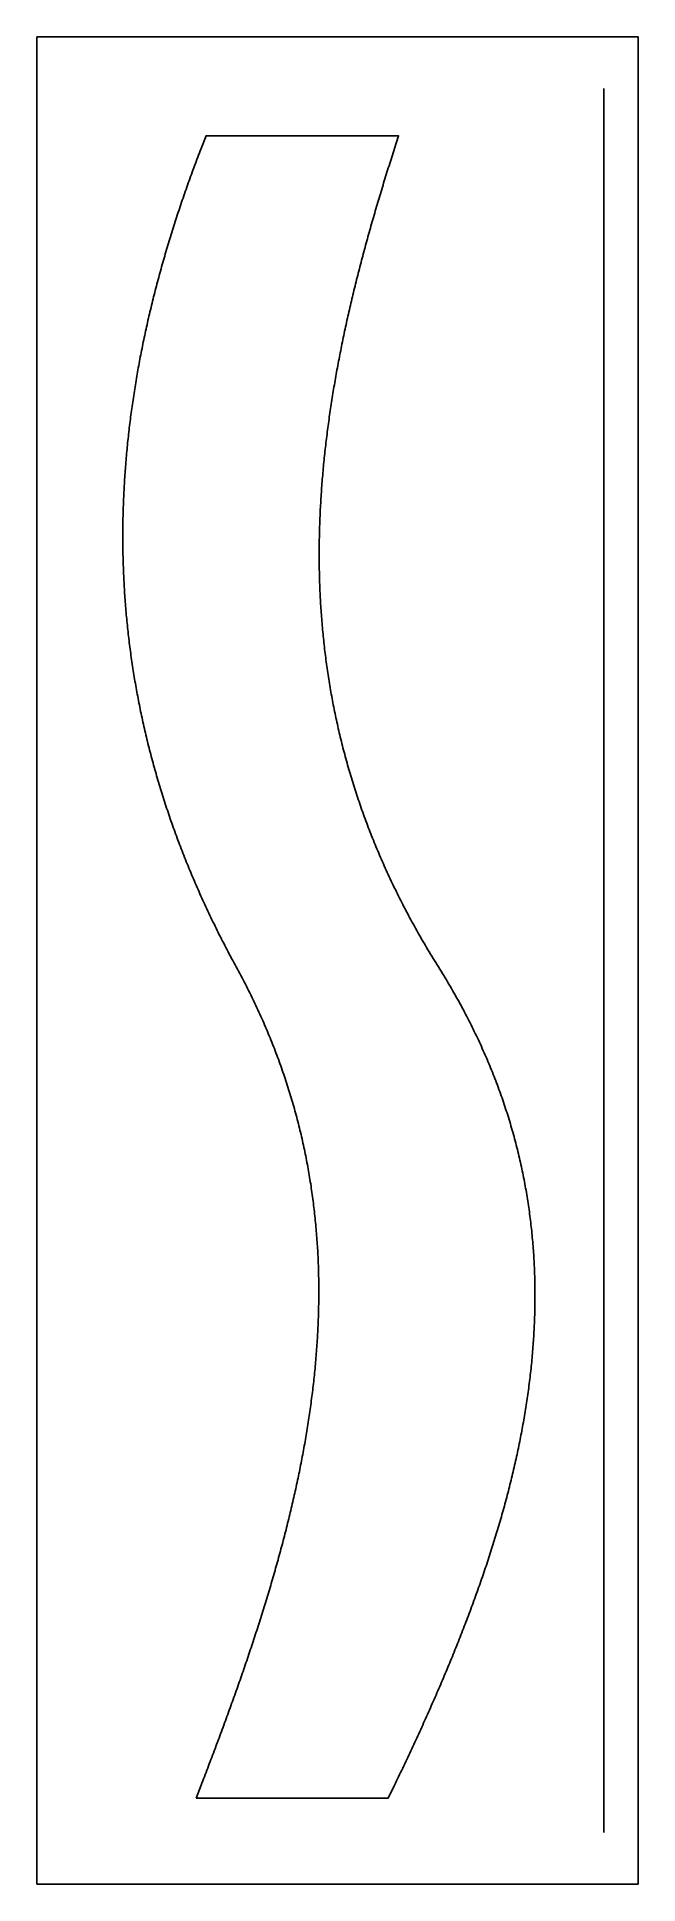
# Model space of a CAD drawing. Header units: millimetres. Extents: x 0 to 140, y 0 to 430.
import ezdxf

# ---------------------------------------------------------------- set-up
doc = ezdxf.new("R2010")
doc.units = ezdxf.units.MM
for name, color, linetype in [('CUT_P02_WALNUT', 3, 'CONTINUOUS'), ('REF_GRAIN', 8, 'CONTINUOUS'), ('REF_STOCK', 8, 'CONTINUOUS')]:
    doc.layers.add(name, color=color, linetype=linetype)

msp = doc.modelspace()

# ---------------------------------------------------------------- linework, layer by layer
at = {"layer": 'CUT_P02_WALNUT'}
msp.add_lwpolyline([(37.068359, 20), (38.229001, 23), (38.422314, 23.5), (38.615367, 24), (38.808157, 24.5), (39.000677, 25), (39.192923, 25.5), (39.38489, 26), (39.576572, 26.5), (39.767965, 27), (39.959063, 27.5), (40.149861, 28), (40.340354, 28.5), (40.530537, 29), (40.720405, 29.5), (40.909952, 30), (41.099174, 30.5), (41.288066, 31), (41.476622, 31.5), (41.664838, 32), (41.852707, 32.5), (42.040226, 33), (42.227389, 33.5), (42.41419, 34), (42.600626, 34.5), (42.78669, 35), (42.972377, 35.5), (43.157683, 36), (43.342602, 36.5), (43.52713, 37), (43.71126, 37.5), (43.894989, 38), (44.078311, 38.5), (44.26122, 39), (44.443712, 39.5), (44.625781, 40), (44.807423, 40.5), (44.988633, 41), (45.169404, 41.5), (45.349733, 42), (45.529614, 42.5), (45.709041, 43), (45.888011, 43.5), (46.066517, 44), (46.244555, 44.5), (46.422119, 45), (46.599205, 45.5), (46.775807, 46), (46.95192, 46.5), (47.127539, 47), (47.302659, 47.5), (47.477275, 48), (47.651381, 48.5), (47.824974, 49), (47.998046, 49.5), (48.170594, 50), (48.342613, 50.5), (48.514097, 51), (48.68504, 51.5), (48.855439, 52), (49.025287, 52.5), (49.194581, 53), (49.363314, 53.5), (49.531481, 54), (49.699078, 54.5), (49.866099, 55), (50.03254, 55.5), (50.198394, 56), (50.363658, 56.5), (50.528325, 57), (50.692392, 57.5), (50.855851, 58), (51.0187, 58.5), (51.180932, 59), (51.342542, 59.5), (51.503525, 60), (51.663877, 60.5), (51.823592, 61), (51.982664, 61.5), (52.14109, 62), (52.298863, 62.5), (52.455978, 63), (52.612431, 63.5), (52.768217, 64), (52.92333, 64.5), (53.077765, 65), (53.231516, 65.5), (53.38458, 66), (53.536951, 66.5), (53.688624, 67), (53.839593, 67.5), (53.989853, 68), (54.1394, 68.5), (54.288228, 69), (54.436333, 69.5), (54.583708, 70), (54.73035, 70.5), (54.876252, 71), (55.02141, 71.5), (55.165819, 72), (55.309473, 72.5), (55.452368, 73), (55.594498, 73.5), (55.735858, 74), (55.876443, 74.5), (56.016248, 75), (56.155268, 75.5), (56.293498, 76), (56.430933, 76.5), (56.567567, 77), (56.703396, 77.5), (56.838414, 78), (56.972616, 78.5), (57.105997, 79), (57.238552, 79.5), (57.370277, 80), (57.501165, 80.5), (57.631211, 81), (57.760412, 81.5), (57.88876, 82), (58.016252, 82.5), (58.142883, 83), (58.268646, 83.5), (58.393538, 84), (58.517552, 84.5), (58.640685, 85), (58.76293, 85.5), (58.884282, 86), (59.004737, 86.5), (59.12429, 87), (59.242935, 87.5), (59.360667, 88), (59.477481, 88.5), (59.593372, 89), (59.708335, 89.5), (59.822364, 90), (59.935456, 90.5), (60.047603, 91), (60.158802, 91.5), (60.269048, 92), (60.378335, 92.5), (60.486657, 93), (60.594011, 93.5), (60.700391, 94), (60.805791, 94.5), (60.910207, 95), (61.013634, 95.5), (61.116066, 96), (61.217498, 96.5), (61.317926, 97), (61.417344, 97.5), (61.515746, 98), (61.613129, 98.5), (61.709486, 99), (61.804814, 99.5), (61.899105, 100), (61.992356, 100.5), (62.084562, 101), (62.175717, 101.5), (62.265816, 102), (62.354854, 102.5), (62.442825, 103), (62.529726, 103.5), (62.615551, 104), (62.700294, 104.5), (62.78395, 105), (62.866515, 105.5), (62.947983, 106), (63.028349, 106.5), (63.107609, 107), (63.185756, 107.5), (63.262786, 108), (63.338694, 108.5), (63.413475, 109), (63.487123, 109.5), (63.559633, 110), (63.631001, 110.5), (63.701221, 111), (63.770288, 111.5), (63.838197, 112), (63.904943, 112.5), (63.970521, 113), (64.034925, 113.5), (64.098151, 114), (64.160193, 114.5), (64.221047, 115), (64.280707, 115.5), (64.339168, 116), (64.396425, 116.5), (64.452473, 117), (64.507306, 117.5), (64.56092, 118), (64.61331, 118.5), (64.664471, 119), (64.714396, 119.5), (64.763082, 120), (64.810523, 120.5), (64.856715, 121), (64.901651, 121.5), (64.945326, 122), (64.987737, 122.5), (65.028877, 123), (65.068742, 123.5), (65.107326, 124), (65.144624, 124.5), (65.180632, 125), (65.215343, 125.5), (65.248754, 126), (65.280858, 126.5), (65.311651, 127), (65.341127, 127.5), (65.369283, 128), (65.396111, 128.5), (65.421608, 129), (65.445768, 129.5), (65.468586, 130), (65.490057, 130.5), (65.510176, 131), (65.528938, 131.5), (65.546337, 132), (65.562369, 132.5), (65.577029, 133), (65.59031, 133.5), (65.602209, 134), (65.61272, 134.5), (65.621838, 135), (65.629558, 135.5), (65.635874, 136), (65.640783, 136.5), (65.644278, 137), (65.646354, 137.5), (65.647007, 138), (65.646231, 138.5), (65.644021, 139), (65.640372, 139.5), (65.635279, 140), (65.628736, 140.5), (65.62074, 141), (65.611284, 141.5), (65.600364, 142), (65.587973, 142.5), (65.574109, 143), (65.558764, 143.5), (65.541934, 144), (65.523615, 144.5), (65.5038, 145), (65.482485, 145.5), (65.459664, 146), (65.435333, 146.5), (65.409487, 147), (65.382119, 147.5), (65.353226, 148), (65.322802, 148.5), (65.290842, 149), (65.257341, 149.5), (65.222294, 150), (65.185695, 150.5), (65.147539, 151), (65.107823, 151.5), (65.066539, 152), (65.023684, 152.5), (64.979251, 153), (64.933237, 153.5), (64.885636, 154), (64.836442, 154.5), (64.785651, 155), (64.733258, 155.5), (64.679257, 156), (64.623643, 156.5), (64.566412, 157), (64.507558, 157.5), (64.447076, 158), (64.38496, 158.5), (64.321207, 159), (64.25581, 159.5), (64.188765, 160), (64.120066, 160.5), (64.049709, 161), (63.977688, 161.5), (63.903998, 162), (63.828634, 162.5), (63.751591, 163), (63.672864, 163.5), (63.592447, 164), (63.510336, 164.5), (63.426526, 165), (63.341011, 165.5), (63.253786, 166), (63.164847, 166.5), (63.074187, 167), (62.981803, 167.5), (62.887688, 168), (62.791838, 168.5), (62.694248, 169), (62.594913, 169.5), (62.493826, 170), (62.390984, 170.5), (62.286382, 171), (62.180013, 171.5), (62.071873, 172), (61.961957, 172.5), (61.85026, 173), (61.736777, 173.5), (61.621502, 174), (61.504431, 174.5), (61.385558, 175), (61.264878, 175.5), (61.142386, 176), (61.018077, 176.5), (60.891947, 177), (60.763989, 177.5), (60.634198, 178), (60.502571, 178.5), (60.3691, 179), (60.233782, 179.5), (60.096612, 180), (59.957583, 180.5), (59.816692, 181), (59.673932, 181.5), (59.529299, 182), (59.382788, 182.5), (59.234394, 183), (59.084111, 183.5), (58.931935, 184), (58.777859, 184.5), (58.62188, 185), (58.463992, 185.5), (58.30419, 186), (58.142469, 186.5), (57.978823, 187), (57.813249, 187.5), (57.645739, 188), (57.47629, 188.5), (57.304897, 189), (57.131553, 189.5), (56.956255, 190), (56.778997, 190.5), (56.599773, 191), (56.418579, 191.5), (56.23541, 192), (56.050261, 192.5), (55.863126, 193), (55.674, 193.5), (55.482879, 194), (55.289756, 194.5), (55.094628, 195), (54.897488, 195.5), (54.698332, 196), (54.497155, 196.5), (54.293952, 197), (54.088717, 197.5), (53.881445, 198), (53.672132, 198.5), (53.460772, 199), (53.247359, 199.5), (53.03189, 200), (52.814359, 200.5), (52.59476, 201), (52.373089, 201.5), (52.14934, 202), (51.923509, 202.5), (51.695589, 203), (51.465578, 203.5), (51.233468, 204), (50.999255, 204.5), (50.762934, 205), (50.524499, 205.5), (50.283947, 206), (50.041271, 206.5), (49.796466, 207), (49.549527, 207.5), (49.30045, 208), (49.049229, 208.5), (48.795859, 209), (48.540334, 209.5), (48.282651, 210), (48.022803, 210.5), (47.760785, 211), (47.496593, 211.5), (47.230222, 212), (46.961665, 212.5), (46.690919, 213), (46.417977, 213.5), (46.144698, 214), (45.872941, 214.5), (45.602703, 215), (45.333984, 215.5), (45.066782, 216), (44.801095, 216.5), (44.536922, 217), (44.274261, 217.5), (44.013111, 218), (43.75347, 218.5), (43.495337, 219), (43.23871, 219.5), (42.983587, 220), (42.729968, 220.5), (42.477849, 221), (42.227231, 221.5), (41.978111, 222), (41.730487, 222.5), (41.484359, 223), (41.239724, 223.5), (40.996581, 224), (40.754929, 224.5), (40.514766, 225), (40.27609, 225.5), (40.0389, 226), (39.803195, 226.5), (39.568972, 227), (39.33623, 227.5), (39.104968, 228), (38.875184, 228.5), (38.646876, 229), (38.420043, 229.5), (38.194684, 230), (37.970797, 230.5), (37.74838, 231), (37.527431, 231.5), (37.30795, 232), (37.089935, 232.5), (36.873383, 233), (36.658294, 233.5), (36.444666, 234), (36.232498, 234.5), (36.021787, 235), (35.812533, 235.5), (35.604733, 236), (35.398387, 236.5), (35.193492, 237), (34.990047, 237.5), (34.788051, 238), (34.587501, 238.5), (34.388398, 239), (34.190738, 239.5), (33.99452, 240), (33.799743, 240.5), (33.606405, 241), (33.414505, 241.5), (33.224041, 242), (33.035012, 242.5), (32.847416, 243), (32.66125, 243.5), (32.476515, 244), (32.293208, 244.5), (32.111328, 245), (31.930874, 245.5), (31.751842, 246), (31.574233, 246.5), (31.398045, 247), (31.223275, 247.5), (31.049923, 248), (30.877987, 248.5), (30.707465, 249), (30.538355, 249.5), (30.370657, 250), (30.204369, 250.5), (30.039489, 251), (29.876015, 251.5), (29.713947, 252), (29.553281, 252.5), (29.394018, 253), (29.236155, 253.5), (29.079691, 254), (28.924624, 254.5), (28.770953, 255), (28.618675, 255.5), (28.467791, 256), (28.318297, 256.5), (28.170193, 257), (28.023477, 257.5), (27.878147, 258), (27.734201, 258.5), (27.591639, 259), (27.450459, 259.5), (27.310659, 260), (27.172237, 260.5), (27.035193, 261), (26.899524, 261.5), (26.765229, 262), (26.632306, 262.5), (26.500754, 263), (26.370571, 263.5), (26.241756, 264), (26.114307, 264.5), (25.988222, 265), (25.863501, 265.5), (25.740141, 266), (25.618141, 266.5), (25.497499, 267), (25.378214, 267.5), (25.260284, 268), (25.143708, 268.5), (25.028485, 269), (24.914611, 269.5), (24.802087, 270), (24.69091, 270.5), (24.58108, 271), (24.472593, 271.5), (24.36545, 272), (24.259647, 272.5), (24.155184, 273), (24.05206, 273.5), (23.950272, 274), (23.849819, 274.5), (23.7507, 275), (23.652912, 275.5), (23.556455, 276), (23.461326, 276.5), (23.367525, 277), (23.27505, 277.5), (23.183899, 278), (23.09407, 278.5), (23.005563, 279), (22.918375, 279.5), (22.832504, 280), (22.747951, 280.5), (22.664712, 281), (22.582786, 281.5), (22.502172, 282), (22.422868, 282.5), (22.344873, 283), (22.268185, 283.5), (22.192802, 284), (22.118723, 284.5), (22.045947, 285), (21.974472, 285.5), (21.904295, 286), (21.835417, 286.5), (21.767835, 287), (21.701547, 287.5), (21.636552, 288), (21.572849, 288.5), (21.510436, 289), (21.449311, 289.5), (21.389473, 290), (21.33092, 290.5), (21.273651, 291), (21.217665, 291.5), (21.162959, 292), (21.109531, 292.5), (21.057382, 293), (21.006508, 293.5), (20.956909, 294), (20.908583, 294.5), (20.861528, 295), (20.815742, 295.5), (20.771225, 296), (20.727975, 296.5), (20.685989, 297), (20.645267, 297.5), (20.605807, 298), (20.567608, 298.5), (20.530667, 299), (20.494983, 299.5), (20.460556, 300), (20.427382, 300.5), (20.395461, 301), (20.364792, 301.5), (20.335372, 302), (20.307199, 302.5), (20.280273, 303), (20.254592, 303.5), (20.230155, 304), (20.206959, 304.5), (20.185003, 305), (20.164286, 305.5), (20.144806, 306), (20.126562, 306.5), (20.109551, 307), (20.093773, 307.5), (20.079226, 308), (20.065908, 308.5), (20.053818, 309), (20.042954, 309.5), (20.033315, 310), (20.024899, 310.5), (20.017704, 311), (20.01173, 311.5), (20.006973, 312), (20.003434, 312.5), (20.00111, 313), (20, 313.5), (20.000102, 314), (20.001415, 314.5), (20.003936, 315), (20.007666, 315.5), (20.012601, 316), (20.018741, 316.5), (20.026084, 317), (20.034628, 317.5), (20.044371, 318), (20.055313, 318.5), (20.067452, 319), (20.080786, 319.5), (20.095313, 320), (20.111032, 320.5), (20.127942, 321), (20.146041, 321.5), (20.165327, 322), (20.185799, 322.5), (20.207455, 323), (20.230293, 323.5), (20.254313, 324), (20.279513, 324.5), (20.30589, 325), (20.333444, 325.5), (20.362173, 326), (20.392075, 326.5), (20.423149, 327), (20.455393, 327.5), (20.488806, 328), (20.523386, 328.5), (20.559131, 329), (20.596041, 329.5), (20.634113, 330), (20.673345, 330.5), (20.713738, 331), (20.755288, 331.5), (20.797994, 332), (20.841855, 332.5), (20.886869, 333), (20.933035, 333.5), (20.980351, 334), (21.028815, 334.5), (21.078426, 335), (21.129183, 335.5), (21.181083, 336), (21.234126, 336.5), (21.288309, 337), (21.343631, 337.5), (21.400091, 338), (21.457687, 338.5), (21.516418, 339), (21.576281, 339.5), (21.637276, 340), (21.699401, 340.5), (21.762653, 341), (21.827033, 341.5), (21.892538, 342), (21.959166, 342.5), (22.026917, 343), (22.095787, 343.5), (22.165777, 344), (22.236884, 344.5), (22.309107, 345), (22.382445, 345.5), (22.456895, 346), (22.532456, 346.5), (22.609127, 347), (22.686905, 347.5), (22.765791, 348), (22.845781, 348.5), (22.926875, 349), (23.00907, 349.5), (23.092366, 350), (23.17676, 350.5), (23.262252, 351), (23.348839, 351.5), (23.43652, 352), (23.525294, 352.5), (23.615159, 353), (23.706113, 353.5), (23.798155, 354), (23.891283, 354.5), (23.985496, 355), (24.080792, 355.5), (24.17717, 356), (24.274628, 356.5), (24.373164, 357), (24.472778, 357.5), (24.573467, 358), (24.675229, 358.5), (24.778064, 359), (24.88197, 359.5), (24.986944, 360), (25.092987, 360.5), (25.200095, 361), (25.308268, 361.5), (25.417504, 362), (25.527802, 362.5), (25.639159, 363), (25.751574, 363.5), (25.865047, 364), (25.979574, 364.5), (26.095155, 365), (26.211788, 365.5), (26.329472, 366), (26.448205, 366.5), (26.567985, 367), (26.688811, 367.5), (26.810681, 368), (26.933594, 368.5), (27.057548, 369), (27.182542, 369.5), (27.308574, 370), (27.435643, 370.5), (27.563746, 371), (27.692883, 371.5), (27.823052, 372), (27.954251, 372.5), (28.086479, 373), (28.219734, 373.5), (28.354015, 374), (28.489319, 374.5), (28.625647, 375), (28.762995, 375.5), (28.901363, 376), (29.040749, 376.5), (29.18115, 377), (29.322567, 377.5), (29.464997, 378), (29.608439, 378.5), (29.752891, 379), (29.898351, 379.5), (30.044818, 380), (30.192291, 380.5), (30.340767, 381), (30.490246, 381.5), (30.640726, 382), (30.792205, 382.5), (30.944681, 383), (31.098154, 383.5), (31.252621, 384), (31.408082, 384.5), (31.564533, 385), (31.721975, 385.5), (31.880405, 386), (32.039822, 386.5), (32.200224, 387), (32.361609, 387.5), (32.523977, 388), (32.687325, 388.5), (32.851653, 389), (33.016957, 389.5), (33.183238, 390), (33.350493, 390.5), (33.518721, 391), (33.68792, 391.5), (33.858089, 392), (34.029226, 392.5), (34.201329, 393), (34.374397, 393.5), (34.548429, 394), (34.723423, 394.5), (34.899377, 395), (35.07629, 395.5), (35.254161, 396), (35.432987, 396.5), (35.612767, 397), (35.793499, 397.5), (35.975183, 398), (36.157816, 398.5), (36.341397, 399), (36.525925, 399.5), (36.711397, 400), (36.897812, 400.5), (37.085169, 401), (37.273467, 401.5), (37.462703, 402), (37.652876, 402.5), (37.843984, 403), (38.036026, 403.5), (38.229001, 404), (39.389643, 407), (84.235573, 407), (83.268371, 404), (83.107404, 403.5), (82.946907, 403), (82.786883, 402.5), (82.627337, 402), (82.468273, 401.5), (82.309694, 401), (82.151606, 400.5), (81.994012, 400), (81.836916, 399.5), (81.680323, 399), (81.524236, 398.5), (81.36866, 398), (81.213598, 397.5), (81.059056, 397), (80.905036, 396.5), (80.751543, 396), (80.598582, 395.5), (80.446155, 395), (80.294268, 394.5), (80.142925, 394), (79.992129, 393.5), (79.841885, 393), (79.692196, 392.5), (79.543068, 392), (79.394503, 391.5), (79.246507, 391), (79.099083, 390.5), (78.952235, 390), (78.805967, 389.5), (78.660285, 389), (78.515191, 388.5), (78.370689, 388), (78.226785, 387.5), (78.083481, 387), (77.940783, 386.5), (77.798694, 386), (77.657218, 385.5), (77.51636, 385), (77.376123, 384.5), (77.236512, 384), (77.097531, 383.5), (76.959183, 383), (76.821473, 382.5), (76.684406, 382), (76.547985, 381.5), (76.412214, 381), (76.277097, 380.5), (76.142639, 380), (76.008844, 379.5), (75.875715, 379), (75.743257, 378.5), (75.611475, 378), (75.480371, 377.5), (75.34995, 377), (75.220217, 376.5), (75.091175, 376), (74.962829, 375.5), (74.835182, 375), (74.708239, 374.5), (74.582003, 374), (74.45648, 373.5), (74.331673, 373), (74.207586, 372.5), (74.084223, 372), (73.961588, 371.5), (73.839686, 371), (73.718521, 370.5), (73.598096, 370), (73.478416, 369.5), (73.359485, 369), (73.241307, 368.5), (73.123887, 368), (73.007227, 367.5), (72.891333, 367), (72.776208, 366.5), (72.661857, 366), (72.548283, 365.5), (72.435492, 365), (72.323486, 364.5), (72.21227, 364), (72.101848, 363.5), (71.992225, 363), (71.883404, 362.5), (71.775389, 362), (71.668185, 361.5), (71.561795, 361), (71.456224, 360.5), (71.351477, 360), (71.247556, 359.5), (71.144466, 359), (71.042211, 358.5), (70.940796, 358), (70.840224, 357.5), (70.7405, 357), (70.641627, 356.5), (70.54361, 356), (70.446453, 355.5), (70.35016, 355), (70.254735, 354.5), (70.160182, 354), (70.066505, 353.5), (69.973709, 353), (69.881797, 352.5), (69.790774, 352), (69.700644, 351.5), (69.611411, 351), (69.523078, 350.5), (69.43565, 350), (69.349132, 349.5), (69.263527, 349), (69.178839, 348.5), (69.095073, 348), (69.012232, 347.5), (68.930322, 347), (68.849344, 346.5), (68.769305, 346), (68.690208, 345.5), (68.612057, 345), (68.534856, 344.5), (68.45861, 344), (68.383322, 343.5), (68.308997, 343), (68.235638, 342.5), (68.16325, 342), (68.091837, 341.5), (68.021403, 341), (67.951952, 340.5), (67.883489, 340), (67.816016, 339.5), (67.74954, 339), (67.684062, 338.5), (67.619589, 338), (67.556123, 337.5), (67.493669, 337), (67.432231, 336.5), (67.371813, 336), (67.312419, 335.5), (67.254054, 335), (67.196721, 334.5), (67.140425, 334), (67.085169, 333.5), (67.030958, 333), (66.977796, 332.5), (66.925687, 332), (66.874635, 331.5), (66.824644, 331), (66.775718, 330.5), (66.727862, 330), (66.681079, 329.5), (66.635374, 329), (66.590751, 328.5), (66.547213, 328), (66.504766, 327.5), (66.463412, 327), (66.423157, 326.5), (66.384004, 326), (66.345957, 325.5), (66.309021, 325), (66.2732, 324.5), (66.238497, 324), (66.204917, 323.5), (66.172464, 323), (66.141142, 322.5), (66.110955, 322), (66.081907, 321.5), (66.054003, 321), (66.027246, 320.5), (66.001641, 320), (65.977191, 319.5), (65.953902, 319), (65.931776, 318.5), (65.910818, 318), (65.891032, 317.5), (65.872423, 317), (65.854994, 316.5), (65.838749, 316), (65.823693, 315.5), (65.809829, 315), (65.797163, 314.5), (65.785697, 314), (65.775436, 313.5), (65.766385, 313), (65.758546, 312.5), (65.751925, 312), (65.746525, 311.5), (65.742351, 311), (65.739407, 310.5), (65.737696, 310), (65.737223, 309.5), (65.737992, 309), (65.740007, 308.5), (65.743273, 308), (65.747792, 307.5), (65.75357, 307), (65.760611, 306.5), (65.768918, 306), (65.778496, 305.5), (65.789349, 305), (65.801481, 304.5), (65.814896, 304), (65.829598, 303.5), (65.845591, 303), (65.86288, 302.5), (65.881468, 302), (65.901359, 301.5), (65.922559, 301), (65.94507, 300.5), (65.968898, 300), (65.994045, 299.5), (66.020516, 299), (66.048316, 298.5), (66.077448, 298), (66.107917, 297.5), (66.139726, 297), (66.17288, 296.5), (66.207382, 296), (66.243238, 295.5), (66.280451, 295), (66.319024, 294.5), (66.358963, 294), (66.400272, 293.5), (66.442953, 293), (66.487013, 292.5), (66.532454, 292), (66.57928, 291.5), (66.627497, 291), (66.677108, 290.5), (66.728117, 290), (66.780528, 289.5), (66.834345, 289), (66.889573, 288.5), (66.946215, 288), (67.004276, 287.5), (67.06376, 287), (67.124671, 286.5), (67.187012, 286), (67.250789, 285.5), (67.316005, 285), (67.382664, 284.5), (67.450771, 284), (67.520329, 283.5), (67.591343, 283), (67.663816, 282.5), (67.737754, 282), (67.813159, 281.5), (67.890036, 281), (67.96839, 280.5), (68.048224, 280), (68.129542, 279.5), (68.212349, 279), (68.296648, 278.5), (68.382444, 278), (68.469741, 277.5), (68.558543, 277), (68.648854, 276.5), (68.740678, 276), (68.83402, 275.5), (68.928882, 275), (69.025271, 274.5), (69.123188, 274), (69.22264, 273.5), (69.323629, 273), (69.426161, 272.5), (69.530238, 272), (69.635865, 271.5), (69.743047, 271), (69.851787, 270.5), (69.962089, 270), (70.073959, 269.5), (70.187398, 269), (70.302413, 268.5), (70.419006, 268), (70.537183, 267.5), (70.656946, 267), (70.778301, 266.5), (70.901251, 266), (71.025801, 265.5), (71.151954, 265), (71.279715, 264.5), (71.409087, 264), (71.540076, 263.5), (71.672684, 263), (71.806916, 262.5), (71.942777, 262), (72.08027, 261.5), (72.2194, 261), (72.36017, 260.5), (72.502584, 260), (72.646648, 259.5), (72.792364, 259), (72.939737, 258.5), (73.088771, 258), (73.239471, 257.5), (73.39184, 257), (73.545882, 256.5), (73.701601, 256), (73.859003, 255.5), (74.01809, 255), (74.178867, 254.5), (74.341337, 254), (74.505506, 253.5), (74.671377, 253), (74.838955, 252.5), (75.008242, 252), (75.179244, 251.5), (75.351965, 251), (75.526409, 250.5), (75.702579, 250), (75.88048, 249.5), (76.060116, 249), (76.241492, 248.5), (76.42461, 248), (76.609476, 247.5), (76.796094, 247), (76.984467, 246.5), (77.1746, 246), (77.366496, 245.5), (77.560161, 245), (77.755597, 244.5), (77.95281, 244), (78.151803, 243.5), (78.35258, 243), (78.555145, 242.5), (78.759503, 242), (78.965658, 241.5), (79.173614, 241), (79.383374, 240.5), (79.594944, 240), (79.808326, 239.5), (80.023526, 239), (80.240547, 238.5), (80.459394, 238), (80.68007, 237.5), (80.90258, 237), (81.126927, 236.5), (81.353117, 236), (81.581152, 235.5), (81.811037, 235), (82.042777, 234.5), (82.276375, 234), (82.511835, 233.5), (82.749162, 233), (82.988359, 232.5), (83.229432, 232), (83.472383, 231.5), (83.717217, 231), (83.963938, 230.5), (84.21255, 230), (84.463057, 229.5), (84.715464, 229), (84.969775, 228.5), (85.225993, 228), (85.484122, 227.5), (85.744168, 227), (86.006133, 226.5), (86.270023, 226), (86.53584, 225.5), (86.80359, 225), (87.073277, 224.5), (87.344903, 224), (87.618475, 223.5), (87.893995, 223), (88.171467, 222.5), (88.450897, 222), (88.732288, 221.5), (89.015644, 221), (89.300969, 220.5), (89.588267, 220), (89.877543, 219.5), (90.168801, 219), (90.462044, 218.5), (90.757277, 218), (91.054504, 217.5), (91.353729, 217), (91.654956, 216.5), (91.958189, 216), (92.263432, 215.5), (92.57069, 215), (92.879967, 214.5), (93.191266, 214), (93.504592, 213.5), (93.817706, 213), (94.128372, 212.5), (94.436594, 212), (94.742378, 211.5), (95.045729, 211), (95.346652, 210.5), (95.645152, 210), (95.941235, 209.5), (96.234906, 209), (96.526169, 208.5), (96.815031, 208), (97.101497, 207.5), (97.385571, 207), (97.667259, 206.5), (97.946566, 206), (98.223497, 205.5), (98.498058, 205), (98.770253, 204.5), (99.040089, 204), (99.30757, 203.5), (99.572701, 203), (99.835488, 202.5), (100.095935, 202), (100.354049, 201.5), (100.609834, 201), (100.863296, 200.5), (101.114439, 200), (101.363269, 199.5), (101.609792, 199), (101.854012, 198.5), (102.095934, 198), (102.335564, 197.5), (102.572908, 197), (102.807969, 196.5), (103.040755, 196), (103.271268, 195.5), (103.499516, 195), (103.725503, 194.5), (103.949234, 194), (104.170715, 193.5), (104.389951, 193), (104.606946, 192.5), (104.821707, 192), (105.034239, 191.5), (105.244546, 191), (105.452633, 190.5), (105.658508, 190), (105.862173, 189.5), (106.063635, 189), (106.262899, 188.5), (106.459969, 188), (106.654852, 187.5), (106.847553, 187), (107.038076, 186.5), (107.226427, 186), (107.412611, 185.5), (107.596633, 185), (107.778499, 184.5), (107.958214, 184), (108.135782, 183.5), (108.31121, 183), (108.484502, 182.5), (108.655664, 182), (108.824701, 181.5), (108.991617, 181), (109.156419, 180.5), (109.319112, 180), (109.4797, 179.5), (109.638189, 179), (109.794585, 178.5), (109.948891, 178), (110.101115, 177.5), (110.25126, 177), (110.399332, 176.5), (110.545337, 176), (110.689279, 175.5), (110.831163, 175), (110.970996, 174.5), (111.108782, 174), (111.244526, 173.5), (111.378233, 173), (111.50991, 172.5), (111.63956, 172), (111.76719, 171.5), (111.892804, 171), (112.016408, 170.5), (112.138007, 170), (112.257605, 169.5), (112.37521, 169), (112.490824, 168.5), (112.604455, 168), (112.716106, 167.5), (112.825784, 167), (112.933493, 166.5), (113.039239, 166), (113.143027, 165.5), (113.244861, 165), (113.344748, 164.5), (113.442693, 164), (113.5387, 163.5), (113.632775, 163), (113.724924, 162.5), (113.815151, 162), (113.903461, 161.5), (113.98986, 161), (114.074354, 160.5), (114.156946, 160), (114.237644, 159.5), (114.31645, 159), (114.393372, 158.5), (114.468414, 158), (114.541582, 157.5), (114.612879, 157), (114.682313, 156.5), (114.749888, 156), (114.815609, 155.5), (114.879482, 155), (114.941511, 154.5), (115.001702, 154), (115.06006, 153.5), (115.116591, 153), (115.171299, 152.5), (115.22419, 152), (115.275269, 151.5), (115.324541, 151), (115.372012, 150.5), (115.417686, 150), (115.461569, 149.5), (115.503666, 149), (115.543983, 148.5), (115.582524, 148), (115.619295, 147.5), (115.654301, 147), (115.687547, 146.5), (115.719038, 146), (115.748781, 145.5), (115.776779, 145), (115.803038, 144.5), (115.827563, 144), (115.85036, 143.5), (115.871434, 143), (115.890789, 142.5), (115.908432, 142), (115.924367, 141.5), (115.9386, 141), (115.951136, 140.5), (115.961979, 140), (115.971136, 139.5), (115.978612, 139), (115.984411, 138.5), (115.988539, 138), (115.991001, 137.5), (115.991803, 137), (115.990949, 136.5), (115.988445, 136), (115.984296, 135.5), (115.978507, 135), (115.971084, 134.5), (115.962031, 134), (115.951355, 133.5), (115.939059, 133), (115.92515, 132.5), (115.909632, 132), (115.892511, 131.5), (115.873792, 131), (115.853481, 130.5), (115.831581, 130), (115.8081, 129.5), (115.783041, 129), (115.756411, 128.5), (115.728213, 128), (115.698455, 127.5), (115.66714, 127), (115.634274, 126.5), (115.599862, 126), (115.563909, 125.5), (115.526422, 125), (115.487404, 124.5), (115.446861, 124), (115.404798, 123.5), (115.361221, 123), (115.316135, 122.5), (115.269545, 122), (115.221455, 121.5), (115.171872, 121), (115.120801, 120.5), (115.068247, 120), (115.014215, 119.5), (114.958709, 119), (114.901737, 118.5), (114.843302, 118), (114.78341, 117.5), (114.722066, 117), (114.659276, 116.5), (114.595044, 116), (114.529376, 115.5), (114.462277, 115), (114.393752, 114.5), (114.323806, 114), (114.252446, 113.5), (114.179675, 113), (114.105499, 112.5), (114.029924, 112), (113.952954, 111.5), (113.874595, 111), (113.794852, 110.5), (113.71373, 110), (113.631235, 109.5), (113.547371, 109), (113.462144, 108.5), (113.375559, 108), (113.287622, 107.5), (113.198337, 107), (113.10771, 106.5), (113.015745, 106), (112.922449, 105.5), (112.827827, 105), (112.731883, 104.5), (112.634622, 104), (112.536051, 103.5), (112.436174, 103), (112.334997, 102.5), (112.232524, 102), (112.128762, 101.5), (112.023714, 101), (111.917387, 100.5), (111.809786, 100), (111.700915, 99.5), (111.59078, 99), (111.479387, 98.5), (111.36674, 98), (111.252844, 97.5), (111.137706, 97), (111.02133, 96.5), (110.903721, 96), (110.784885, 95.5), (110.664826, 95), (110.543551, 94.5), (110.421063, 94), (110.29737, 93.5), (110.172474, 93), (110.046383, 92.5), (109.919101, 92), (109.790633, 91.5), (109.660985, 91), (109.530161, 90.5), (109.398168, 90), (109.26501, 89.5), (109.130692, 89), (108.995219, 88.5), (108.858598, 88), (108.720833, 87.5), (108.581929, 87), (108.441891, 86.5), (108.300725, 86), (108.158437, 85.5), (108.01503, 85), (107.870511, 84.5), (107.724884, 84), (107.578155, 83.5), (107.43033, 83), (107.281412, 82.5), (107.131408, 82), (106.980323, 81.5), (106.828162, 81), (106.674929, 80.5), (106.520632, 80), (106.365273, 79.5), (106.20886, 79), (106.051397, 78.5), (105.892889, 78), (105.733341, 77.5), (105.572759, 77), (105.411148, 76.5), (105.248513, 76), (105.084859, 75.5), (104.920192, 75), (104.754517, 74.5), (104.587839, 74), (104.420163, 73.5), (104.251494, 73), (104.081838, 72.5), (103.9112, 72), (103.739585, 71.5), (103.566999, 71), (103.393446, 70.5), (103.218931, 70), (103.043461, 69.5), (102.86704, 69), (102.689673, 68.5), (102.511366, 68), (102.332124, 67.5), (102.151952, 67), (101.970855, 66.5), (101.788838, 66), (101.605908, 65.5), (101.422068, 65), (101.237325, 64.5), (101.051682, 64), (100.865147, 63.5), (100.677723, 63), (100.489417, 62.5), (100.300232, 62), (100.110175, 61.5), (99.919251, 61), (99.727465, 60.5), (99.534822, 60), (99.341327, 59.5), (99.146986, 59), (98.951803, 58.5), (98.755785, 58), (98.558936, 57.5), (98.361261, 57), (98.162766, 56.5), (97.963456, 56), (97.763336, 55.5), (97.562412, 55), (97.360687, 54.5), (97.158169, 54), (96.954862, 53.5), (96.750771, 53), (96.545901, 52.5), (96.340258, 52), (96.133847, 51.5), (95.926673, 51), (95.718741, 50.5), (95.510057, 50), (95.300626, 49.5), (95.090452, 49), (94.879542, 48.5), (94.6679, 48), (94.455532, 47.5), (94.242442, 47), (94.028637, 46.5), (93.814121, 46), (93.598899, 45.5), (93.382977, 45), (93.16636, 44.5), (92.949054, 44), (92.731062, 43.5), (92.512392, 43), (92.293047, 42.5), (92.073033, 42), (91.852355, 41.5), (91.631019, 41), (91.409029, 40.5), (91.186392, 40), (90.963111, 39.5), (90.739193, 39), (90.514643, 38.5), (90.289465, 38), (90.063666, 37.5), (89.837249, 37), (89.610221, 36.5), (89.382587, 36), (89.154351, 35.5), (88.92552, 35), (88.696098, 34.5), (88.466091, 34), (88.235503, 33.5), (88.00434, 33), (87.772608, 32.5), (87.540311, 32), (87.307454, 31.5), (87.074044, 31), (86.840084, 30.5), (86.605581, 30), (86.370539, 29.5), (86.134964, 29), (85.898861, 28.5), (85.662236, 28), (85.425092, 27.5), (85.187437, 27), (84.949274, 26.5), (84.710609, 26), (84.471447, 25.5), (84.231794, 25), (83.991655, 24.5), (83.751034, 24), (83.509938, 23.5), (83.268371, 23), (81.817568, 20)], close=True, dxfattribs=at)
at = {"layer": 'REF_GRAIN'}
msp.add_lwpolyline([(132, 12), (132, 418)], dxfattribs=at)
at = {"layer": 'REF_STOCK'}
msp.add_lwpolyline([(0, 0), (140, 0), (140, 430), (0, 430)], close=True, dxfattribs=at)

doc.saveas('drawing.dxf')
